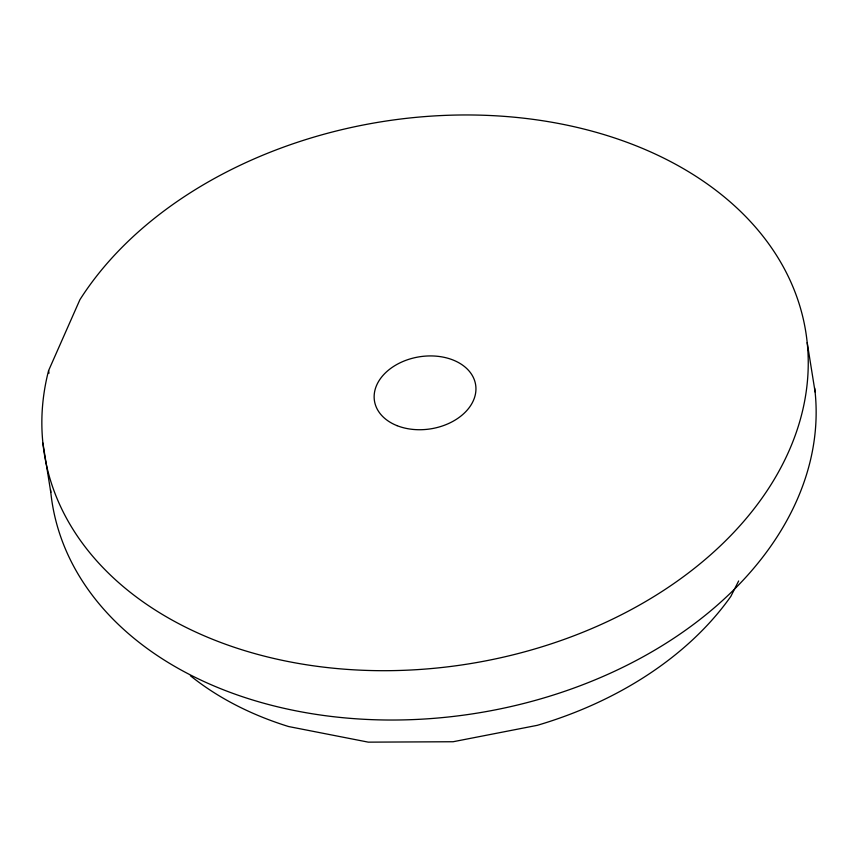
<?xml version="1.0" encoding="UTF-8"?>
<svg xmlns="http://www.w3.org/2000/svg" width="858" height="858" viewBox="0 0 858 858"><rect width="100%" height="100%" fill="white"/><g stroke="black" fill="none" stroke-linecap="round" stroke-linejoin="round"><path stroke-width="1.29" d="M48.584 370.613L79.923 299.678A385.585 274.549 -9.1 0 1 721.835 194.938A385.585 274.549 -9.1 0 1 519.315 653.249A385.585 274.549 -9.1 0 1 48.584 370.613L49.003 373.209M738.652 580.973L730.844 596.385A328.517 233.912 -9.1 0 1 537.226 725.342L453.099 741.741L368.296 742.149L288.62 726.544A328.517 233.912 -9.1 0 1 190.39 675.729M807.196 342.61L815.1 391.934M42.9 443.05L50.804 492.385M814.65 388.009A385.585 274.549 -9.1 0 1 462.248 715.325A385.585 274.549 -9.1 0 1 50.547 489.8M397.039 425.654A51.223 36.465 -9.1 0 0 475.858 391.044A51.223 36.465 -9.1 0 0 402.252 361.797A51.223 36.465 -9.1 0 0 397.039 425.654"/></g></svg>
